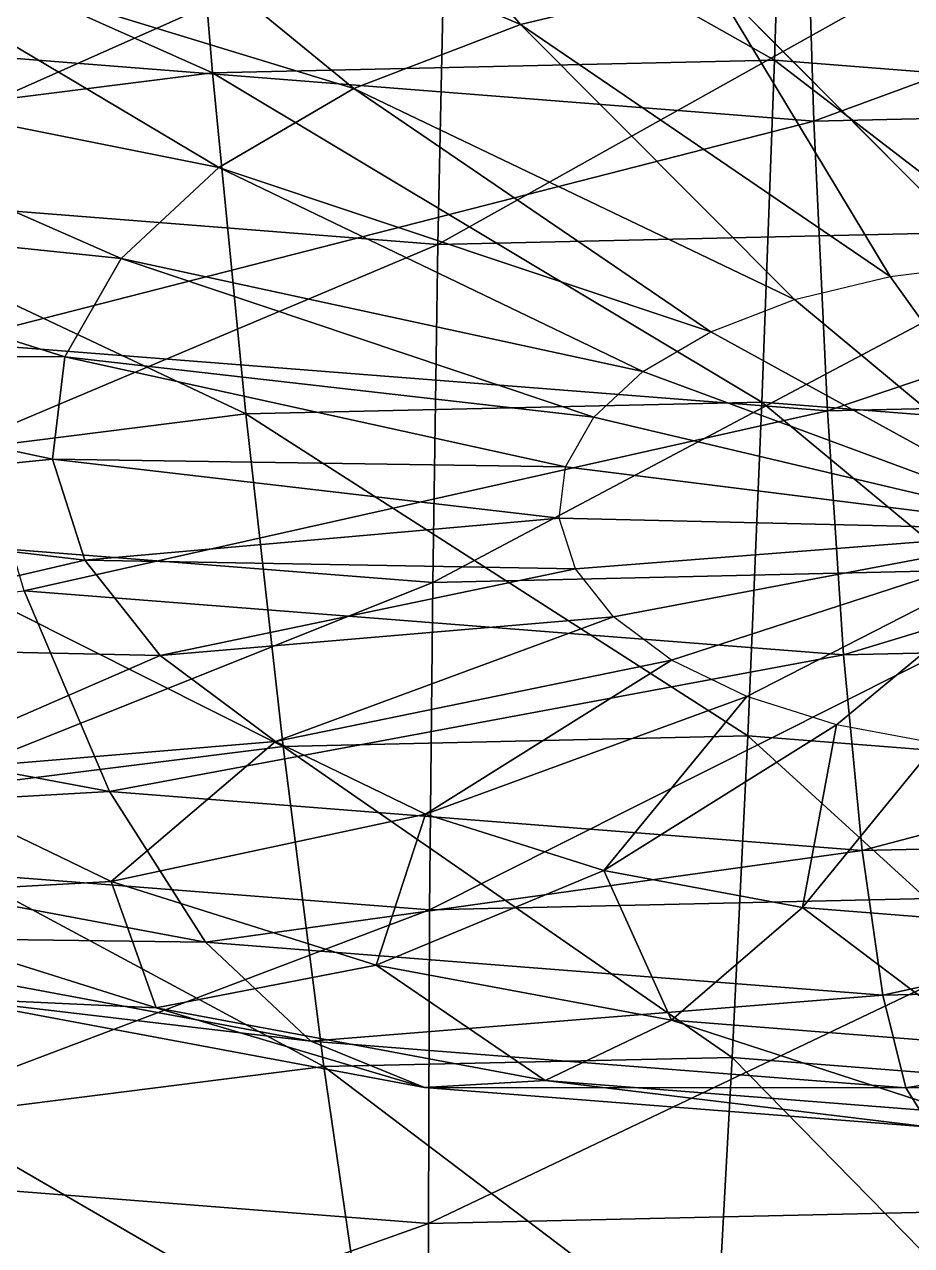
# Model space of a CAD drawing. Header units: metres. Extents: x -186 to 203, y -200 to 189.
# Drawn here: x -107.55 to -89.47, y -98.55 to -73.64 of the extents above; entities that cross this region are included whole.
import ezdxf

# ---------------------------------------------------------------- set-up
doc = ezdxf.new("R2010")
doc.units = ezdxf.units.M

msp = doc.modelspace()

# ---------------------------------------------------------------- linework, layer by layer
for points in [[(-97.443436, -73.64274, -525.64124), (-102.90896, -67.183174, -519.4707), (-107.952965, -69.120834, -523.0175), (-107.952866, -69.120735, -523.0174)], [(-93.55854, -72.705826, -523.9262), (-102.90896, -67.183174, -519.4707), (-97.443436, -73.64274, -525.64124), (-97.44334, -73.64264, -525.6411)], [(-110.31595, -74.13083, -645.78174), (-111.306, -67.28633, -653.64594), (-91.674675, -68.82685, -656.4659), (-91.674576, -68.82675, -656.46576)], [(-92.264, -74.36965, -566.5574), (-92.041794, -67.29646, -566.0244), (-104.30318, -67.57411, -566.53265), (-104.30308, -67.57401, -566.53253)], [(-80.94758, -75.257675, -568.18286), (-92.041794, -67.29646, -566.0244), (-92.264, -74.36965, -566.5574), (-92.2639, -74.36955, -566.55725)], [(-80.94758, -75.257675, -568.18286), (-79.92795, -68.24706, -567.76447), (-92.041794, -67.29646, -566.0244), (-92.041695, -67.296364, -566.0243)], [(-103.71825, -74.62903, -567.0321), (-104.30318, -67.57411, -566.53265), (-116.17619, -69.06789, -569.26697), (-116.176094, -69.06779, -569.26685)], [(-92.264, -74.36965, -566.5574), (-104.30318, -67.57411, -566.53265), (-103.71825, -74.62903, -567.0321), (-103.71815, -74.62893, -567.032)], [(-91.45891, -75.61059, -648.4904), (-91.674675, -68.82685, -656.4659), (-71.80422, -68.37689, -655.6422), (-71.80412, -68.37679, -655.6421)], [(-91.45891, -75.61059, -648.4904), (-71.80422, -68.37689, -655.6422), (-72.37218, -75.17838, -647.6993), (-72.37208, -75.17828, -647.69916)], [(-110.31595, -74.13083, -645.78174), (-91.674675, -68.82685, -656.4659), (-91.45891, -75.61059, -648.4904), (-91.45881, -75.61049, -648.4903)], [(-103.71825, -74.62903, -567.0321), (-116.17619, -69.06789, -569.26697), (-114.8097, -76.024475, -569.5865), (-114.8096, -76.024376, -569.58636)], [(-100.83713, -74.946434, -528.0276), (-107.952965, -69.120834, -523.0175), (-112.04645, -71.51892, -527.4072), (-112.04635, -71.51882, -527.4071)], [(-97.443436, -73.64274, -525.64124), (-107.952965, -69.120834, -523.0175), (-100.83713, -74.946434, -528.0276), (-100.83703, -74.946335, -528.02747)], [(-112.42773, -77.082535, -698.34784), (-111.75682, -70.09213, -699.37134), (-98.97828, -71.094894, -701.2069), (-98.97818, -71.094795, -701.2068)], [(-99.12449, -78.12648, -700.2587), (-98.97828, -71.094894, -701.2069), (-86.04408, -70.802, -700.6708), (-86.04398, -70.8019, -700.67065)], [(-99.12449, -78.12648, -700.2587), (-86.04408, -70.802, -700.6708), (-85.65921, -77.82156, -699.70056), (-85.65911, -77.821465, -699.70044)], [(-112.42773, -77.082535, -698.34784), (-98.97828, -71.094894, -701.2069), (-99.12449, -78.12648, -700.2587), (-99.12439, -78.12638, -700.2586)], [(-103.591286, -76.5599, -530.9811), (-112.04645, -71.51892, -527.4072), (-115.0105, -74.272644, -532.4479), (-115.0104, -74.272545, -532.44775)], [(-100.83713, -74.946434, -528.0276), (-112.04645, -71.51892, -527.4072), (-103.591286, -76.5599, -530.9811), (-103.59119, -76.5598, -530.98096)], [(-87.786896, -78.51617, -531.14484), (-89.35223, -72.17661, -522.9575), (-93.55854, -72.705826, -523.9262), (-93.55844, -72.70573, -523.9261)], [(-89.90164, -78.78223, -531.63184), (-93.55854, -72.705826, -523.9262), (-97.443436, -73.64274, -525.64124), (-97.44334, -73.64264, -525.6411)], [(-87.786896, -78.51617, -531.14484), (-93.55854, -72.705826, -523.9262), (-89.90164, -78.78223, -531.63184), (-89.90154, -78.78213, -531.6317)], [(-91.85479, -79.25327, -532.4941), (-97.443436, -73.64274, -525.64124), (-100.83713, -74.946434, -528.0276), (-100.83703, -74.946335, -528.02747)], [(-89.90164, -78.78223, -531.63184), (-97.443436, -73.64274, -525.64124), (-91.85479, -79.25327, -532.4941), (-91.85469, -79.253174, -532.49396)], [(-109.06173, -80.12099, -637.28357), (-110.31595, -74.13083, -645.78174), (-91.45891, -75.61059, -648.4904), (-91.45881, -75.61049, -648.4903)], [(-105.58555, -78.41264, -534.3725), (-115.0105, -74.272644, -532.4479), (-116.71558, -77.261635, -537.9192), (-116.715485, -77.261536, -537.91907)], [(-103.591286, -76.5599, -530.9811), (-115.0105, -74.272644, -532.4479), (-105.58555, -78.41264, -534.3725), (-105.58545, -78.412544, -534.3724)], [(-92.52077, -81.34733, -567.8261), (-92.264, -74.36965, -566.5574), (-103.71825, -74.62903, -567.0321), (-103.71815, -74.62893, -567.032)], [(-82.125755, -82.16305, -569.3193), (-92.264, -74.36965, -566.5574), (-92.52077, -81.34733, -567.8261), (-92.52067, -81.34723, -567.826)], [(-82.125755, -82.16305, -569.3193), (-80.94758, -75.257675, -568.18286), (-92.264, -74.36965, -566.5574), (-92.2639, -74.36955, -566.55725)], [(-103.04237, -81.58559, -568.2622), (-103.71825, -74.62903, -567.0321), (-114.8097, -76.024475, -569.5865), (-114.8096, -76.024376, -569.58636)], [(-92.52077, -81.34733, -567.8261), (-103.71825, -74.62903, -567.0321), (-103.04237, -81.58559, -568.2622), (-103.042274, -81.58549, -568.2621)], [(-93.56098, -79.90871, -533.69385), (-100.83713, -74.946434, -528.0276), (-103.591286, -76.5599, -530.9811), (-103.59119, -76.5598, -530.98096)], [(-91.85479, -79.25327, -532.4941), (-100.83713, -74.946434, -528.0276), (-93.56098, -79.90871, -533.69385), (-93.56088, -79.90861, -533.6937)], [(-91.18558, -81.52377, -639.8514), (-91.45891, -75.61059, -648.4904), (-72.37218, -75.17838, -647.6993), (-72.37208, -75.17828, -647.69916)], [(-91.18558, -81.52377, -639.8514), (-72.37218, -75.17838, -647.6993), (-73.09169, -81.11404, -639.1014), (-73.09159, -81.11394, -639.10126)], [(-109.06173, -80.12099, -637.28357), (-91.45891, -75.61059, -648.4904), (-91.18558, -81.52377, -639.8514), (-91.18548, -81.523674, -639.85126)], [(-103.04237, -81.58559, -568.2622), (-114.8097, -76.024475, -569.5865), (-113.23073, -82.86741, -570.6086), (-113.23063, -82.86731, -570.60846)], [(-94.94565, -80.71989, -535.1787), (-103.591286, -76.5599, -530.9811), (-105.58555, -78.41264, -534.3725), (-105.58545, -78.412544, -534.3724)], [(-93.56098, -79.90871, -533.69385), (-103.591286, -76.5599, -530.9811), (-94.94565, -80.71989, -535.1787), (-94.94555, -80.71979, -535.1786)], [(-112.91227, -83.94769, -696.6162), (-112.42773, -77.082535, -698.34784), (-99.12449, -78.12648, -700.2587), (-99.12439, -78.12638, -700.2586)], [(-106.73276, -80.42369, -538.05365), (-116.71558, -77.261635, -537.9192), (-117.08717, -80.35527, -543.58203), (-117.087074, -80.35517, -543.5819)], [(-105.58555, -78.41264, -534.3725), (-116.71558, -77.261635, -537.9192), (-106.73276, -80.42369, -538.05365), (-106.73266, -80.42359, -538.0535)], [(-99.23009, -85.02137, -698.58154), (-99.12449, -78.12648, -700.2587), (-85.65921, -77.82156, -699.70056), (-85.65911, -77.821465, -699.70044)], [(-99.23009, -85.02137, -698.58154), (-85.65921, -77.82156, -699.70056), (-85.38124, -84.70776, -698.0075), (-85.38114, -84.707664, -698.0074)], [(-112.91227, -83.94769, -696.6162), (-99.12449, -78.12648, -700.2587), (-99.23009, -85.02137, -698.58154), (-99.22999, -85.02127, -698.5814)], [(-95.94827, -81.65136, -536.8838), (-105.58555, -78.41264, -534.3725), (-106.73276, -80.42369, -538.05365), (-106.73266, -80.42359, -538.0535)], [(-94.94565, -80.71989, -535.1787), (-105.58555, -78.41264, -534.3725), (-95.94827, -81.65136, -536.8838), (-95.94817, -81.65126, -536.88367)], [(-87.786896, -78.51617, -531.14484), (-86.20422, -83.95332, -539.9543), (-89.90164, -78.78223, -531.63184), (-89.90154, -78.78213, -531.6317)], [(-89.90164, -78.78223, -531.63184), (-86.20422, -83.95332, -539.9543), (-91.85479, -79.25327, -532.4941), (-91.85469, -79.253174, -532.49396)], [(-91.85479, -79.25327, -532.4941), (-86.20422, -83.95332, -539.9543), (-93.56098, -79.90871, -533.69385), (-93.56088, -79.90861, -533.6937)], [(-93.56098, -79.90871, -533.69385), (-86.20422, -83.95332, -539.9543), (-94.94565, -80.71989, -535.1787), (-94.94555, -80.71979, -535.1786)], [(-107.55707, -85.19111, -628.2446), (-109.06173, -80.12099, -637.28357), (-91.18558, -81.52377, -639.8514), (-91.18548, -81.523674, -639.85126)], [(-106.73276, -80.42369, -538.05365), (-117.08717, -80.35527, -543.58203), (-106.98277, -82.50514, -541.8638), (-106.98267, -82.50504, -541.86365)], [(-106.98277, -82.50514, -541.8638), (-117.08717, -80.35527, -543.58203), (-116.10903, -83.41834, -549.18896), (-116.10893, -83.41824, -549.18884)], [(-96.52504, -82.66243, -538.7345), (-106.73276, -80.42369, -538.05365), (-106.98277, -82.50514, -541.8638), (-106.98267, -82.50504, -541.86365)], [(-95.94827, -81.65136, -536.8838), (-106.73276, -80.42369, -538.05365), (-96.52504, -82.66243, -538.7345), (-96.52494, -82.66233, -538.7344)], [(-94.94565, -80.71989, -535.1787), (-86.20422, -83.95332, -539.9543), (-95.94827, -81.65136, -536.8838), (-95.94817, -81.65126, -536.88367)], [(-90.857666, -86.50155, -630.6434), (-91.18558, -81.52377, -639.8514), (-73.09169, -81.11404, -639.1014), (-73.09159, -81.11394, -639.10126)], [(-90.857666, -86.50155, -630.6434), (-73.09169, -81.11404, -639.1014), (-73.95485, -86.1188, -629.94275), (-73.95475, -86.1187, -629.9426)], [(-92.80926, -88.153, -569.81683), (-92.52077, -81.34733, -567.8261), (-103.04237, -81.58559, -568.2622), (-103.042274, -81.58549, -568.2621)], [(-83.449554, -88.88748, -571.1613), (-92.52077, -81.34733, -567.8261), (-92.80926, -88.153, -569.81683), (-92.80916, -88.1529, -569.8167)], [(-83.449554, -88.88748, -571.1613), (-82.125755, -82.16305, -569.3193), (-92.52077, -81.34733, -567.8261), (-92.52067, -81.34723, -567.826)], [(-102.28296, -88.36752, -570.20953), (-103.04237, -81.58559, -568.2622), (-113.23073, -82.86741, -570.6086), (-113.23063, -82.86731, -570.60846)], [(-107.55707, -85.19111, -628.2446), (-91.18558, -81.52377, -639.8514), (-90.857666, -86.50155, -630.6434), (-90.85757, -86.50145, -630.64325)], [(-92.80926, -88.153, -569.81683), (-103.04237, -81.58559, -568.2622), (-102.28296, -88.36752, -570.20953), (-102.28286, -88.367424, -570.2094)], [(-95.94827, -81.65136, -536.8838), (-86.20422, -83.95332, -539.9543), (-96.52504, -82.66243, -538.7345), (-96.52494, -82.66233, -538.7344)], [(-106.98277, -82.50514, -541.8638), (-116.10903, -83.41834, -549.18896), (-106.32466, -84.56603, -545.63617), (-106.32456, -84.56593, -545.63605)], [(-96.52504, -82.66243, -538.7345), (-106.98277, -82.50514, -541.8638), (-96.65073, -83.708885, -540.65), (-96.65063, -83.708786, -540.6499)], [(-96.65073, -83.708885, -540.65), (-106.98277, -82.50514, -541.8638), (-106.32466, -84.56603, -545.63617), (-106.32456, -84.56593, -545.63605)], [(-96.52504, -82.66243, -538.7345), (-86.20422, -83.95332, -539.9543), (-96.65073, -83.708885, -540.65), (-96.65063, -83.708786, -540.6499)], [(-102.28296, -88.36752, -570.20953), (-113.23073, -82.86741, -570.6086), (-111.4566, -89.52169, -572.3222), (-111.4565, -89.52159, -572.3221)], [(-106.32466, -84.56603, -545.63617), (-116.10903, -83.41834, -549.18896), (-113.8239, -86.31699, -554.4949), (-113.8238, -86.316895, -554.49475)], [(-113.20514, -90.612366, -694.1955), (-112.91227, -83.94769, -696.6162), (-99.23009, -85.02137, -698.58154), (-99.22999, -85.02127, -698.5814)], [(-96.65073, -83.708885, -540.65), (-106.32466, -84.56603, -545.63617), (-96.31986, -84.74501, -542.54663), (-96.31976, -84.74491, -542.5465)], [(-96.65073, -83.708885, -540.65), (-86.20422, -83.95332, -539.9543), (-96.31986, -84.74501, -542.54663), (-96.31976, -84.74491, -542.5465)], [(-96.31986, -84.74501, -542.54663), (-86.20422, -83.95332, -539.9543), (-95.54689, -85.7255, -544.34143), (-95.54679, -85.7254, -544.3413)], [(-95.54689, -85.7255, -544.34143), (-86.20422, -83.95332, -539.9543), (-94.3656, -86.60752, -545.956), (-94.3655, -86.60742, -545.9559)], [(-94.3656, -86.60752, -545.956), (-86.20422, -83.95332, -539.9543), (-92.82762, -87.35253, -547.3197), (-92.82752, -87.35243, -547.3196)], [(-92.82762, -87.35253, -547.3197), (-86.20422, -83.95332, -539.9543), (-91.00017, -87.92794, -548.373), (-91.00007, -87.92784, -548.37286)], [(-91.00017, -87.92794, -548.373), (-86.20422, -83.95332, -539.9543), (-88.963104, -88.308624, -549.0698), (-88.963005, -88.308525, -549.0697)], [(-106.32466, -84.56603, -545.63617), (-113.8239, -86.31699, -554.4949), (-104.787186, -86.51628, -549.20605), (-104.78709, -86.51618, -549.20593)], [(-96.31986, -84.74501, -542.54663), (-106.32466, -84.56603, -545.63617), (-104.787186, -86.51628, -549.20605), (-104.78709, -86.51618, -549.20593)], [(-96.31986, -84.74501, -542.54663), (-104.787186, -86.51628, -549.20605), (-95.54689, -85.7255, -544.34143), (-95.54679, -85.7254, -544.3413)], [(-99.293915, -91.70402, -696.1938), (-99.23009, -85.02137, -698.58154), (-85.38124, -84.70776, -698.0075), (-85.38114, -84.707664, -698.0074)], [(-99.293915, -91.70402, -696.1938), (-85.38124, -84.70776, -698.0075), (-85.213234, -91.38517, -695.6101), (-85.213135, -91.38507, -695.61)], [(-120.30096, -86.57922, -613.8097), (-107.55707, -85.19111, -628.2446), (-105.81847, -89.28571, -618.76385), (-105.81837, -89.285614, -618.76373)], [(-113.20514, -90.612366, -694.1955), (-99.23009, -85.02137, -698.58154), (-99.293915, -91.70402, -696.1938), (-99.293816, -91.70392, -696.19366)], [(-105.81847, -89.28571, -618.76385), (-107.55707, -85.19111, -628.2446), (-90.857666, -86.50155, -630.6434), (-90.85757, -86.50145, -630.64325)], [(-95.54689, -85.7255, -544.34143), (-104.787186, -86.51628, -549.20605), (-102.43755, -88.27066, -552.4174), (-102.437454, -88.27056, -552.4173)], [(-95.54689, -85.7255, -544.34143), (-102.43755, -88.27066, -552.4174), (-94.3656, -86.60752, -545.956), (-94.3655, -86.60742, -545.9559)], [(-90.478775, -90.48945, -620.9673), (-90.857666, -86.50155, -630.6434), (-73.95485, -86.1188, -629.94275), (-73.95475, -86.1187, -629.9426)], [(-90.478775, -90.48945, -620.9673), (-73.95485, -86.1188, -629.94275), (-74.95223, -90.13786, -620.3237), (-74.95213, -90.137764, -620.3236)], [(-104.787186, -86.51628, -549.20605), (-113.8239, -86.31699, -554.4949), (-110.331665, -88.92451, -559.26794), (-110.331566, -88.92441, -559.2678)], [(-116.90506, -89.92296, -604.4844), (-120.30096, -86.57922, -613.8097), (-105.81847, -89.28571, -618.76385), (-105.81837, -89.285614, -618.76373)], [(-104.787186, -86.51628, -549.20605), (-110.331665, -88.92451, -559.26794), (-102.43755, -88.27066, -552.4174), (-102.437454, -88.27056, -552.4173)], [(-105.81847, -89.28571, -618.76385), (-90.857666, -86.50155, -630.6434), (-90.478775, -90.48945, -620.9673), (-90.478676, -90.48935, -620.96716)], [(-94.3656, -86.60752, -545.956), (-102.43755, -88.27066, -552.4174), (-99.37844, -89.752495, -555.12994), (-99.37834, -89.752396, -555.1298)], [(-94.3656, -86.60752, -545.956), (-99.37844, -89.752495, -555.12994), (-92.82762, -87.35253, -547.3197), (-92.82752, -87.35243, -547.3196)], [(-92.82762, -87.35253, -547.3197), (-99.37844, -89.752495, -555.12994), (-95.74356, -90.89702, -557.225), (-95.74346, -90.89692, -557.22485)], [(-92.82762, -87.35253, -547.3197), (-95.74356, -90.89702, -557.225), (-91.00017, -87.92794, -548.373), (-91.00007, -87.92784, -548.37286)], [(-91.00017, -87.92794, -548.373), (-95.74356, -90.89702, -557.225), (-91.69176, -91.65422, -558.611), (-91.69166, -91.65412, -558.6109)], [(-91.00017, -87.92794, -548.373), (-91.69176, -91.65422, -558.611), (-88.963104, -88.308624, -549.0698), (-88.963005, -88.308525, -549.0697)], [(-93.12633, -94.71214, -572.5077), (-92.80926, -88.153, -569.81683), (-102.28296, -88.36752, -570.20953), (-102.28286, -88.367424, -570.2094)], [(-84.90447, -95.35733, -573.6887), (-92.80926, -88.153, -569.81683), (-93.12633, -94.71214, -572.5077), (-93.12623, -94.71204, -572.50757)], [(-84.90447, -95.35733, -573.6887), (-83.449554, -88.88748, -571.1613), (-92.80926, -88.153, -569.81683), (-92.80916, -88.1529, -569.8167)], [(-101.44832, -94.90059, -572.85266), (-102.28296, -88.36752, -570.20953), (-111.4566, -89.52169, -572.3222), (-111.4565, -89.52159, -572.3221)], [(-102.43755, -88.27066, -552.4174), (-110.331665, -88.92451, -559.26794), (-105.784935, -91.126945, -563.29944), (-105.784836, -91.12685, -563.2993)], [(-102.43755, -88.27066, -552.4174), (-105.784935, -91.126945, -563.29944), (-99.37844, -89.752495, -555.12994), (-99.37834, -89.752396, -555.1298)], [(-93.12633, -94.71214, -572.5077), (-102.28296, -88.36752, -570.20953), (-101.44832, -94.90059, -572.85266), (-101.44822, -94.90049, -572.85254)], [(-88.963104, -88.308624, -549.0698), (-91.69176, -91.65422, -558.611), (-87.40012, -91.991, -559.2275), (-87.400024, -91.9909, -559.22736)], [(-110.331665, -88.92451, -559.26794), (-111.97688, -91.46082, -571.7387), (-105.784935, -91.126945, -563.29944), (-105.784836, -91.12685, -563.2993)], [(-116.90506, -89.92296, -604.4844), (-105.81847, -89.28571, -618.76385), (-103.864975, -92.35989, -608.9452), (-103.864876, -92.359795, -608.94507)], [(-103.864975, -92.35989, -608.9452), (-105.81847, -89.28571, -618.76385), (-90.478775, -90.48945, -620.9673), (-90.478676, -90.48935, -620.96716)], [(-101.44832, -94.90059, -572.85266), (-111.4566, -89.52169, -572.3222), (-109.50673, -95.914444, -574.7085), (-109.50663, -95.914345, -574.7084)], [(-113.1728, -92.2393, -594.97766), (-116.90506, -89.92296, -604.4844), (-103.864975, -92.35989, -608.9452), (-103.864876, -92.359795, -608.94507)], [(-99.37844, -89.752495, -555.12994), (-105.784935, -91.126945, -563.29944), (-100.38245, -92.82805, -566.4133), (-100.38235, -92.82795, -566.4132)], [(-99.37844, -89.752495, -555.12994), (-100.38245, -92.82805, -566.4133), (-95.74356, -90.89702, -557.225), (-95.74346, -90.89692, -557.22485)], [(-90.05305, -93.44375, -610.92914), (-90.478775, -90.48945, -620.9673), (-74.95223, -90.13786, -620.3237), (-74.95213, -90.137764, -620.3236)], [(-90.05305, -93.44375, -610.92914), (-74.95223, -90.13786, -620.3237), (-76.07288, -93.127174, -610.3497), (-76.072784, -93.127075, -610.34955)], [(-113.303116, -97.003555, -691.11224), (-113.20514, -90.612366, -694.1955), (-99.293915, -91.70402, -696.1938), (-99.293816, -91.70392, -696.19366)], [(-103.864975, -92.35989, -608.9452), (-90.478775, -90.48945, -620.9673), (-90.05305, -93.44375, -610.92914), (-90.05295, -93.44365, -610.929)], [(-95.74356, -90.89702, -557.225), (-100.38245, -92.82805, -566.4133), (-94.36029, -93.95347, -568.4734), (-94.36019, -93.95337, -568.47327)], [(-95.74356, -90.89702, -557.225), (-94.36029, -93.95347, -568.4734), (-91.69176, -91.65422, -558.611), (-91.69166, -91.65412, -558.6109)], [(-105.784935, -91.126945, -563.29944), (-111.97688, -91.46082, -571.7387), (-104.86598, -93.69985, -575.8373), (-104.86588, -93.69975, -575.83716)], [(-105.784935, -91.126945, -563.29944), (-104.86598, -93.69985, -575.8373), (-100.38245, -92.82805, -566.4133), (-100.38235, -92.82795, -566.4132)], [(-99.31526, -98.10121, -693.12146), (-99.293915, -91.70402, -696.1938), (-85.213234, -91.38517, -695.6101), (-85.213135, -91.38507, -695.61)], [(-99.31526, -98.10121, -693.12146), (-85.213234, -91.38517, -695.6101), (-85.15703, -97.78061, -692.5346), (-85.15693, -97.78051, -692.5345)], [(-111.97688, -91.46082, -571.7387), (-109.145065, -93.502884, -585.3936), (-104.86598, -93.69985, -575.8373), (-104.86588, -93.69975, -575.83716)], [(-91.69176, -91.65422, -558.611), (-94.36029, -93.95347, -568.4734), (-87.98168, -94.45401, -569.3896), (-87.98158, -94.45391, -569.38947)], [(-91.69176, -91.65422, -558.611), (-87.98168, -94.45401, -569.3896), (-87.40012, -91.991, -559.2275), (-87.400024, -91.9909, -559.22736)], [(-113.303116, -97.003555, -691.11224), (-99.293915, -91.70402, -696.1938), (-99.31526, -98.10121, -693.12146), (-99.31516, -98.10111, -693.12134)], [(-113.1728, -92.2393, -594.97766), (-103.864975, -92.35989, -608.9452), (-101.71797, -94.37998, -598.8961), (-101.71787, -94.37988, -598.896)], [(-109.145065, -93.502884, -585.3936), (-113.1728, -92.2393, -594.97766), (-101.71797, -94.37998, -598.8961), (-101.71787, -94.37988, -598.896)], [(-101.71797, -94.37998, -598.8961), (-103.864975, -92.35989, -608.9452), (-90.05305, -93.44375, -610.92914), (-90.05295, -93.44365, -610.929)], [(-100.38245, -92.82805, -566.4133), (-104.86598, -93.69985, -575.8373), (-96.93945, -95.18117, -578.54877), (-96.939354, -95.18107, -578.54865)], [(-100.38245, -92.82805, -566.4133), (-96.93945, -95.18117, -578.54877), (-94.36029, -93.95347, -568.4734), (-94.36019, -93.95337, -568.47327)], [(-89.585144, -95.33208, -600.6389), (-90.05305, -93.44375, -610.92914), (-76.07288, -93.127174, -610.3497), (-76.072784, -93.127075, -610.34955)], [(-89.585144, -95.33208, -600.6389), (-76.07288, -93.127174, -610.3497), (-77.304535, -95.053986, -600.1299), (-77.304436, -95.05389, -600.12976)], [(-109.145065, -93.502884, -585.3936), (-101.71797, -94.37998, -598.8961), (-99.40102, -95.32385, -588.72687), (-99.40092, -95.32375, -588.72675)], [(-104.86598, -93.69985, -575.8373), (-109.145065, -93.502884, -585.3936), (-99.40102, -95.32385, -588.72687), (-99.40092, -95.32375, -588.72675)], [(-101.71797, -94.37998, -598.8961), (-90.05305, -93.44375, -610.92914), (-89.585144, -95.33208, -600.6389), (-89.585045, -95.33198, -600.6388)], [(-104.86598, -93.69985, -575.8373), (-99.40102, -95.32385, -588.72687), (-96.93945, -95.18117, -578.54877), (-96.939354, -95.18107, -578.54865)], [(-94.36029, -93.95347, -568.4734), (-96.93945, -95.18117, -578.54877), (-88.54376, -95.84, -579.75476), (-88.54366, -95.8399, -579.75464)], [(-94.36029, -93.95347, -568.4734), (-88.54376, -95.84, -579.75476), (-87.98168, -94.45401, -569.3896), (-87.98158, -94.45391, -569.38947)], [(-99.40102, -95.32385, -588.72687), (-101.71797, -94.37998, -598.8961), (-89.585144, -95.33208, -600.6389), (-89.585045, -95.33198, -600.6388)], [(-100.54761, -101.11317, -576.16266), (-101.44832, -94.90059, -572.85266), (-109.50673, -95.914444, -574.7085), (-109.50663, -95.914345, -574.7084)], [(-93.468506, -100.952866, -575.8692), (-93.12633, -94.71214, -572.5077), (-101.44832, -94.90059, -572.85266), (-101.44822, -94.90049, -572.85254)], [(-93.468506, -100.952866, -575.8692), (-101.44832, -94.90059, -572.85266), (-100.54761, -101.11317, -576.16266), (-100.54751, -101.11307, -576.16254)], [(-86.47456, -101.50169, -576.87384), (-93.12633, -94.71214, -572.5077), (-93.468506, -100.952866, -575.8692), (-93.46841, -100.95277, -575.8691)], [(-86.47456, -101.50169, -576.87384), (-84.90447, -95.35733, -573.6887), (-93.12633, -94.71214, -572.5077), (-93.12623, -94.71204, -572.50757)], [(-89.08021, -96.13376, -590.2094), (-89.585144, -95.33208, -600.6389), (-77.304535, -95.053986, -600.1299), (-77.304436, -95.05389, -600.12976)], [(-96.93945, -95.18117, -578.54877), (-99.40102, -95.32385, -588.72687), (-89.08021, -96.13376, -590.2094), (-89.08011, -96.13366, -590.2093)], [(-99.40102, -95.32385, -588.72687), (-89.585144, -95.33208, -600.6389), (-89.08021, -96.13376, -590.2094), (-89.08011, -96.13366, -590.2093)], [(-96.93945, -95.18117, -578.54877), (-89.08021, -96.13376, -590.2094), (-88.54376, -95.84, -579.75476), (-88.54366, -95.8399, -579.75464)], [(-107.40251, -101.9756, -577.74133), (-109.50673, -95.914444, -574.7085), (-116.94937, -97.70938, -577.99414), (-116.94927, -97.70928, -577.994)], [(-100.54761, -101.11317, -576.16266), (-109.50673, -95.914444, -574.7085), (-107.40251, -101.9756, -577.74133), (-107.40241, -101.9755, -577.7412)], [(-113.20514, -103.05122, -687.40015), (-113.303116, -97.003555, -691.11224), (-99.31526, -98.10121, -693.12146), (-99.31516, -98.10111, -693.12134)], [(-107.40251, -101.9756, -577.74133), (-116.94937, -97.70938, -577.99414), (-113.7336, -103.50247, -580.53625), (-113.7335, -103.50237, -580.53613)], [(-99.293915, -104.142876, -689.3984), (-99.31526, -98.10121, -693.12146), (-85.15703, -97.78061, -692.5346), (-85.15693, -97.78051, -692.5345)], [(-99.293915, -104.142876, -689.3984), (-85.15703, -97.78061, -692.5346), (-85.213234, -103.82402, -688.81476), (-85.213135, -103.82392, -688.81464)], [(-113.20514, -103.05122, -687.40015), (-99.31526, -98.10121, -693.12146), (-99.293915, -104.142876, -689.3984), (-99.293816, -104.14278, -689.39825)]]:
    msp.add_3dface(points)

doc.saveas('drawing.dxf')
